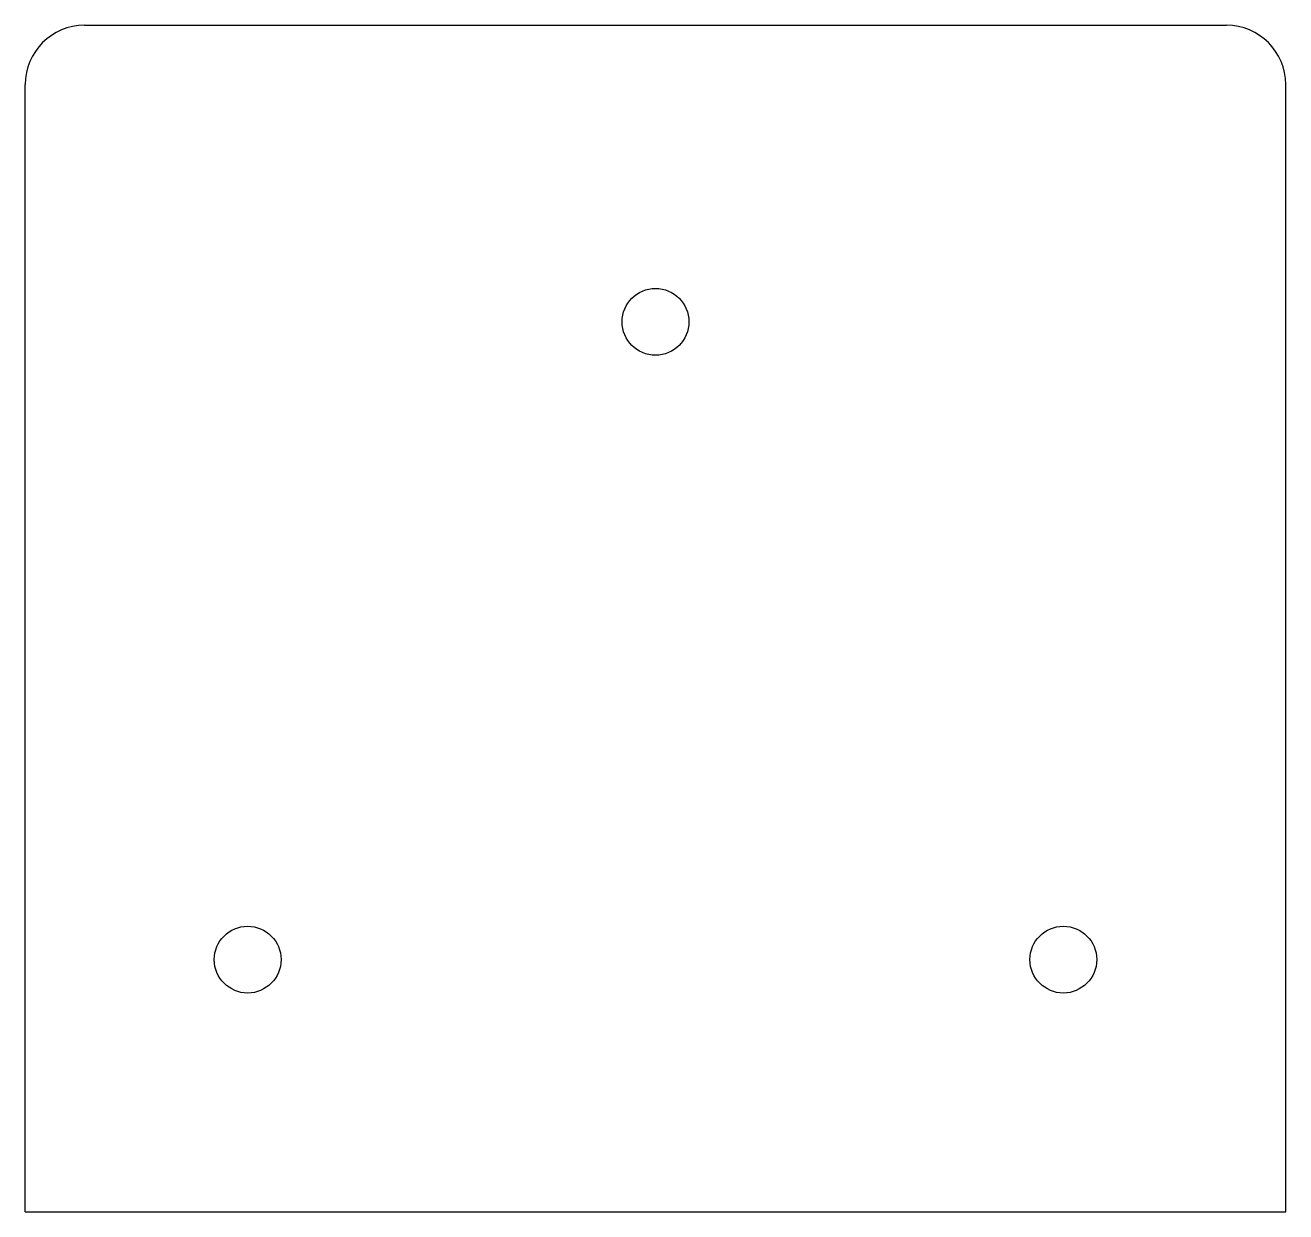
# Model space of a CAD drawing. Extents: x 0 to 85, y -80 to 0.
import ezdxf

# ---------------------------------------------------------------- set-up
doc = ezdxf.new("R2010")
doc.units = 0
doc.header["$MEASUREMENT"] = 0
doc.layers.add('VISIBLE', color=7, linetype='CONTINUOUS')

msp = doc.modelspace()

# ---------------------------------------------------------------- linework, layer by layer
at = {"layer": 'VISIBLE'}
for p, q in [((4, 0), (81, 0)), ((0, -80), (0, -4)), ((85, -80), (85, -4)), ((0, -80), (85, -80))]:
    msp.add_line(p, q, dxfattribs=at)
for centre in [(42.5, -20), (15, -63), (70, -63)]:
    msp.add_circle(centre, 2.25, dxfattribs=at)
for centre, start, end in [((4, -4), 90, 180), ((81, -4), 0, 90)]:
    msp.add_arc(centre, 4, start, end, dxfattribs=at)

doc.saveas('drawing.dxf')
